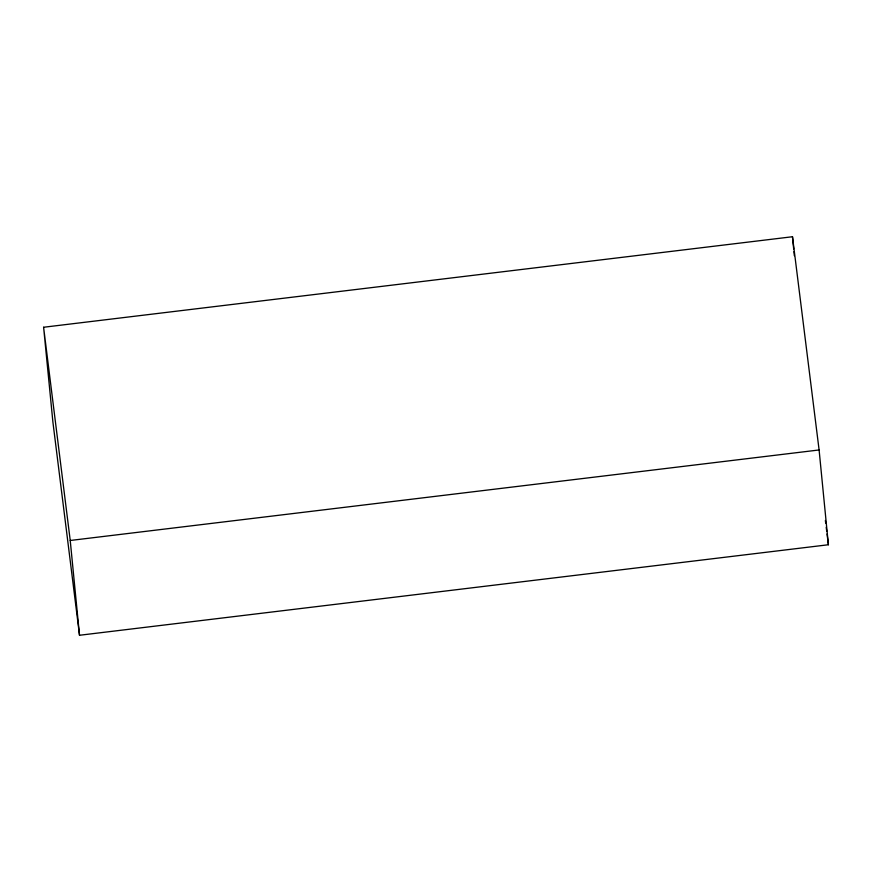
<?xml version="1.0" encoding="UTF-8"?>
<svg xmlns="http://www.w3.org/2000/svg" width="872" height="872" viewBox="0 0 872 872"><rect width="100%" height="100%" fill="white"/><g stroke="black" fill="none" stroke-linecap="round" stroke-linejoin="round"><path stroke-width="1.31" d="M43.6 327.251L792.485 236.737L819.102 449.963L828.4 544.749L79.516 635.263L52.898 422.037L43.6 327.251L70.229 540.477L79.516 635.263M70.229 540.477L819.102 449.963M825.37 520.464L825.708 523.167M826.209 527.211L826.711 531.255M827.048 533.958L828.4 544.749M792.485 236.737L793.673 248.923M793.945 251.627L794.338 255.692"/></g></svg>
